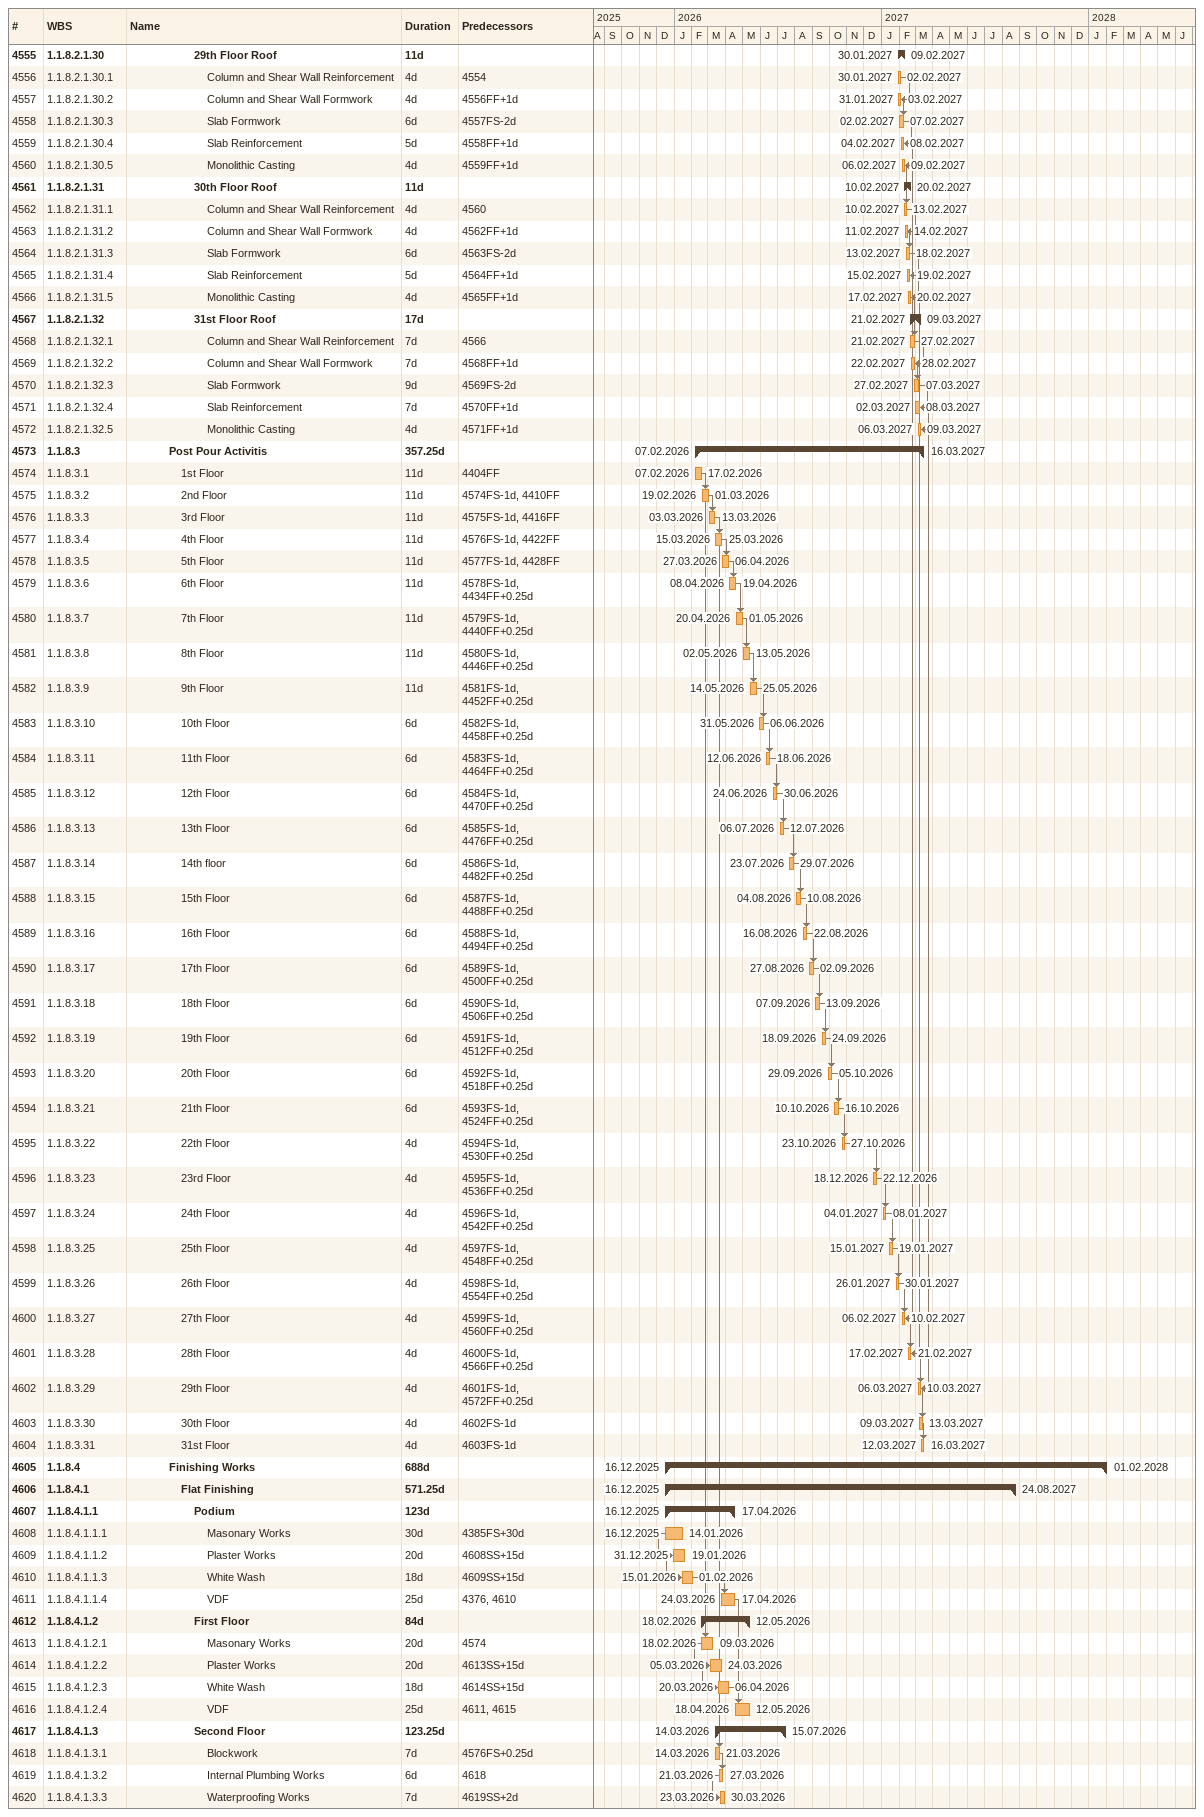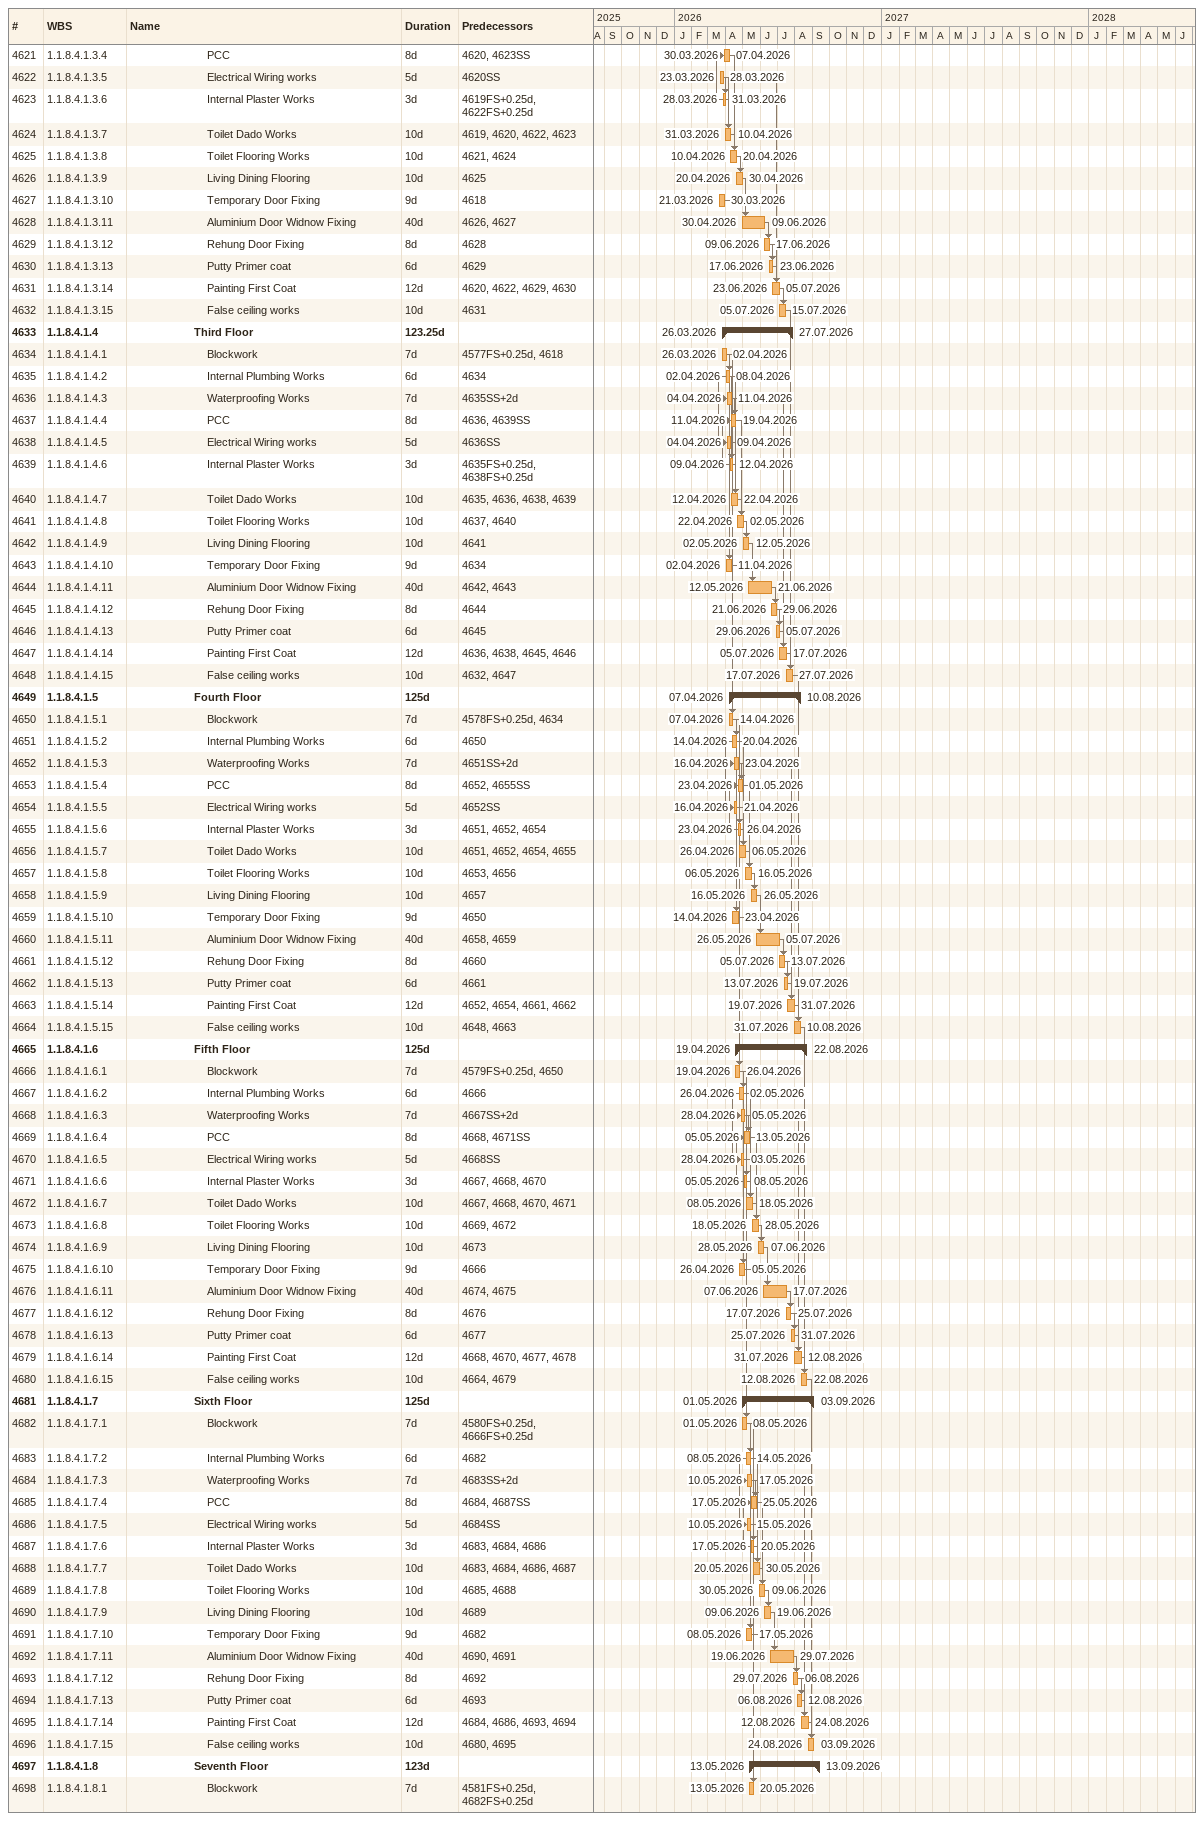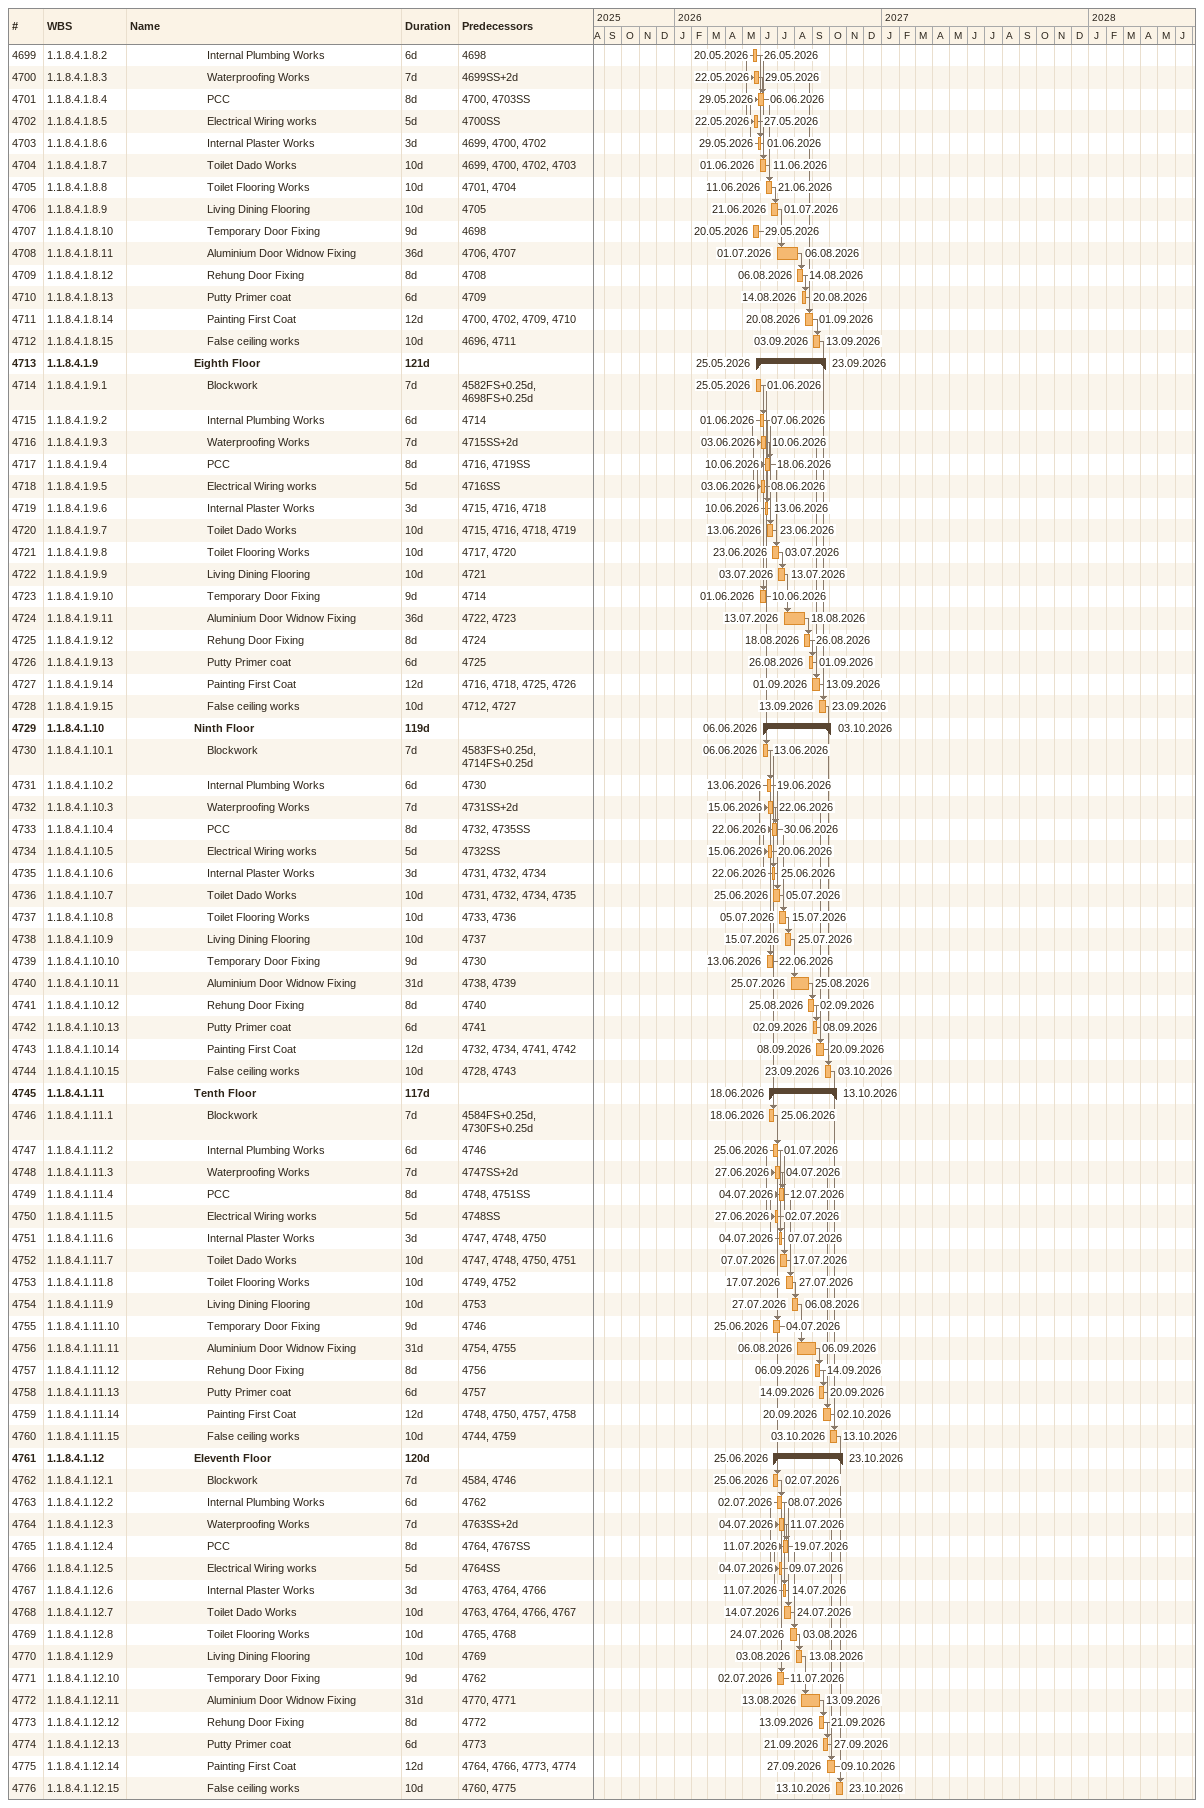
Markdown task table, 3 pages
| ID | WBS | Task | Duration | Start | Finish | Predecessors |
|---|---|---|---|---|---|---|
| 4555 | 1.1.8.2.1.30 | **29th Floor Roof** | 11d | 2027-01-30 | 2027-02-09 |  |
| 4556 | 1.1.8.2.1.30.1 | Column and Shear Wall Reinforcement | 4d | 2027-01-30 | 2027-02-02 | 4554 |
| 4557 | 1.1.8.2.1.30.2 | Column and Shear Wall Formwork | 4d | 2027-01-31 | 2027-02-03 | 4556FF+1d |
| 4558 | 1.1.8.2.1.30.3 | Slab Formwork | 6d | 2027-02-02 | 2027-02-07 | 4557FS-2d |
| 4559 | 1.1.8.2.1.30.4 | Slab Reinforcement | 5d | 2027-02-04 | 2027-02-08 | 4558FF+1d |
| 4560 | 1.1.8.2.1.30.5 | Monolithic Casting | 4d | 2027-02-06 | 2027-02-09 | 4559FF+1d |
| 4561 | 1.1.8.2.1.31 | **30th Floor Roof** | 11d | 2027-02-10 | 2027-02-20 |  |
| 4562 | 1.1.8.2.1.31.1 | Column and Shear Wall Reinforcement | 4d | 2027-02-10 | 2027-02-13 | 4560 |
| 4563 | 1.1.8.2.1.31.2 | Column and Shear Wall Formwork | 4d | 2027-02-11 | 2027-02-14 | 4562FF+1d |
| 4564 | 1.1.8.2.1.31.3 | Slab Formwork | 6d | 2027-02-13 | 2027-02-18 | 4563FS-2d |
| 4565 | 1.1.8.2.1.31.4 | Slab Reinforcement | 5d | 2027-02-15 | 2027-02-19 | 4564FF+1d |
| 4566 | 1.1.8.2.1.31.5 | Monolithic Casting | 4d | 2027-02-17 | 2027-02-20 | 4565FF+1d |
| 4567 | 1.1.8.2.1.32 | **31st Floor Roof** | 17d | 2027-02-21 | 2027-03-09 |  |
| 4568 | 1.1.8.2.1.32.1 | Column and Shear Wall Reinforcement | 7d | 2027-02-21 | 2027-02-27 | 4566 |
| 4569 | 1.1.8.2.1.32.2 | Column and Shear Wall Formwork | 7d | 2027-02-22 | 2027-02-28 | 4568FF+1d |
| 4570 | 1.1.8.2.1.32.3 | Slab Formwork | 9d | 2027-02-27 | 2027-03-07 | 4569FS-2d |
| 4571 | 1.1.8.2.1.32.4 | Slab Reinforcement | 7d | 2027-03-02 | 2027-03-08 | 4570FF+1d |
| 4572 | 1.1.8.2.1.32.5 | Monolithic Casting | 4d | 2027-03-06 | 2027-03-09 | 4571FF+1d |
| 4573 | 1.1.8.3 | **Post Pour Activitis** | 357.25d | 2026-02-07 | 2027-03-16 |  |
| 4574 | 1.1.8.3.1 | 1st Floor | 11d | 2026-02-07 | 2026-02-17 | 4404FF |
| 4575 | 1.1.8.3.2 | 2nd Floor | 11d | 2026-02-19 | 2026-03-01 | 4574FS-1d, 4410FF |
| 4576 | 1.1.8.3.3 | 3rd Floor | 11d | 2026-03-03 | 2026-03-13 | 4575FS-1d, 4416FF |
| 4577 | 1.1.8.3.4 | 4th Floor | 11d | 2026-03-15 | 2026-03-25 | 4576FS-1d, 4422FF |
| 4578 | 1.1.8.3.5 | 5th Floor | 11d | 2026-03-27 | 2026-04-06 | 4577FS-1d, 4428FF |
| 4579 | 1.1.8.3.6 | 6th Floor | 11d | 2026-04-08 | 2026-04-19 | 4578FS-1d, 4434FF+0.25d |
| 4580 | 1.1.8.3.7 | 7th Floor | 11d | 2026-04-20 | 2026-05-01 | 4579FS-1d, 4440FF+0.25d |
| 4581 | 1.1.8.3.8 | 8th Floor | 11d | 2026-05-02 | 2026-05-13 | 4580FS-1d, 4446FF+0.25d |
| 4582 | 1.1.8.3.9 | 9th Floor | 11d | 2026-05-14 | 2026-05-25 | 4581FS-1d, 4452FF+0.25d |
| 4583 | 1.1.8.3.10 | 10th Floor | 6d | 2026-05-31 | 2026-06-06 | 4582FS-1d, 4458FF+0.25d |
| 4584 | 1.1.8.3.11 | 11th Floor | 6d | 2026-06-12 | 2026-06-18 | 4583FS-1d, 4464FF+0.25d |
| 4585 | 1.1.8.3.12 | 12th Floor | 6d | 2026-06-24 | 2026-06-30 | 4584FS-1d, 4470FF+0.25d |
| 4586 | 1.1.8.3.13 | 13th Floor | 6d | 2026-07-06 | 2026-07-12 | 4585FS-1d, 4476FF+0.25d |
| 4587 | 1.1.8.3.14 | 14th floor | 6d | 2026-07-23 | 2026-07-29 | 4586FS-1d, 4482FF+0.25d |
| 4588 | 1.1.8.3.15 | 15th Floor | 6d | 2026-08-04 | 2026-08-10 | 4587FS-1d, 4488FF+0.25d |
| 4589 | 1.1.8.3.16 | 16th Floor | 6d | 2026-08-16 | 2026-08-22 | 4588FS-1d, 4494FF+0.25d |
| 4590 | 1.1.8.3.17 | 17th Floor | 6d | 2026-08-27 | 2026-09-02 | 4589FS-1d, 4500FF+0.25d |
| 4591 | 1.1.8.3.18 | 18th Floor | 6d | 2026-09-07 | 2026-09-13 | 4590FS-1d, 4506FF+0.25d |
| 4592 | 1.1.8.3.19 | 19th Floor | 6d | 2026-09-18 | 2026-09-24 | 4591FS-1d, 4512FF+0.25d |
| 4593 | 1.1.8.3.20 | 20th Floor | 6d | 2026-09-29 | 2026-10-05 | 4592FS-1d, 4518FF+0.25d |
| 4594 | 1.1.8.3.21 | 21th Floor | 6d | 2026-10-10 | 2026-10-16 | 4593FS-1d, 4524FF+0.25d |
| 4595 | 1.1.8.3.22 | 22th Floor | 4d | 2026-10-23 | 2026-10-27 | 4594FS-1d, 4530FF+0.25d |
| 4596 | 1.1.8.3.23 | 23rd Floor | 4d | 2026-12-18 | 2026-12-22 | 4595FS-1d, 4536FF+0.25d |
| 4597 | 1.1.8.3.24 | 24th Floor | 4d | 2027-01-04 | 2027-01-08 | 4596FS-1d, 4542FF+0.25d |
| 4598 | 1.1.8.3.25 | 25th Floor | 4d | 2027-01-15 | 2027-01-19 | 4597FS-1d, 4548FF+0.25d |
| 4599 | 1.1.8.3.26 | 26th Floor | 4d | 2027-01-26 | 2027-01-30 | 4598FS-1d, 4554FF+0.25d |
| 4600 | 1.1.8.3.27 | 27th Floor | 4d | 2027-02-06 | 2027-02-10 | 4599FS-1d, 4560FF+0.25d |
| 4601 | 1.1.8.3.28 | 28th Floor | 4d | 2027-02-17 | 2027-02-21 | 4600FS-1d, 4566FF+0.25d |
| 4602 | 1.1.8.3.29 | 29th Floor | 4d | 2027-03-06 | 2027-03-10 | 4601FS-1d, 4572FF+0.25d |
| 4603 | 1.1.8.3.30 | 30th Floor | 4d | 2027-03-09 | 2027-03-13 | 4602FS-1d |
| 4604 | 1.1.8.3.31 | 31st Floor | 4d | 2027-03-12 | 2027-03-16 | 4603FS-1d |
| 4605 | 1.1.8.4 | **Finishing Works** | 688d | 2025-12-16 | 2028-02-01 |  |
| 4606 | 1.1.8.4.1 | **Flat Finishing** | 571.25d | 2025-12-16 | 2027-08-24 |  |
| 4607 | 1.1.8.4.1.1 | **Podium** | 123d | 2025-12-16 | 2026-04-17 |  |
| 4608 | 1.1.8.4.1.1.1 | Masonary Works | 30d | 2025-12-16 | 2026-01-14 | 4385FS+30d |
| 4609 | 1.1.8.4.1.1.2 | Plaster Works | 20d | 2025-12-31 | 2026-01-19 | 4608SS+15d |
| 4610 | 1.1.8.4.1.1.3 | White Wash | 18d | 2026-01-15 | 2026-02-01 | 4609SS+15d |
| 4611 | 1.1.8.4.1.1.4 | VDF | 25d | 2026-03-24 | 2026-04-17 | 4376, 4610 |
| 4612 | 1.1.8.4.1.2 | **First Floor** | 84d | 2026-02-18 | 2026-05-12 |  |
| 4613 | 1.1.8.4.1.2.1 | Masonary Works | 20d | 2026-02-18 | 2026-03-09 | 4574 |
| 4614 | 1.1.8.4.1.2.2 | Plaster Works | 20d | 2026-03-05 | 2026-03-24 | 4613SS+15d |
| 4615 | 1.1.8.4.1.2.3 | White Wash | 18d | 2026-03-20 | 2026-04-06 | 4614SS+15d |
| 4616 | 1.1.8.4.1.2.4 | VDF | 25d | 2026-04-18 | 2026-05-12 | 4611, 4615 |
| 4617 | 1.1.8.4.1.3 | **Second Floor** | 123.25d | 2026-03-14 | 2026-07-15 |  |
| 4618 | 1.1.8.4.1.3.1 | Blockwork | 7d | 2026-03-14 | 2026-03-21 | 4576FS+0.25d |
| 4619 | 1.1.8.4.1.3.2 | Internal Plumbing Works | 6d | 2026-03-21 | 2026-03-27 | 4618 |
| 4620 | 1.1.8.4.1.3.3 | Waterproofing Works | 7d | 2026-03-23 | 2026-03-30 | 4619SS+2d |
| 4621 | 1.1.8.4.1.3.4 | PCC | 8d | 2026-03-30 | 2026-04-07 | 4620, 4623SS |
| 4622 | 1.1.8.4.1.3.5 | Electrical Wiring works | 5d | 2026-03-23 | 2026-03-28 | 4620SS |
| 4623 | 1.1.8.4.1.3.6 | Internal Plaster Works | 3d | 2026-03-28 | 2026-03-31 | 4619FS+0.25d, 4622FS+0.25d |
| 4624 | 1.1.8.4.1.3.7 | Toilet Dado Works | 10d | 2026-03-31 | 2026-04-10 | 4619, 4620, 4622, 4623 |
| 4625 | 1.1.8.4.1.3.8 | Toilet Flooring Works | 10d | 2026-04-10 | 2026-04-20 | 4621, 4624 |
| 4626 | 1.1.8.4.1.3.9 | Living Dining Flooring | 10d | 2026-04-20 | 2026-04-30 | 4625 |
| 4627 | 1.1.8.4.1.3.10 | Temporary Door Fixing | 9d | 2026-03-21 | 2026-03-30 | 4618 |
| 4628 | 1.1.8.4.1.3.11 | Aluminium Door Widnow Fixing | 40d | 2026-04-30 | 2026-06-09 | 4626, 4627 |
| 4629 | 1.1.8.4.1.3.12 | Rehung Door Fixing | 8d | 2026-06-09 | 2026-06-17 | 4628 |
| 4630 | 1.1.8.4.1.3.13 | Putty Primer coat | 6d | 2026-06-17 | 2026-06-23 | 4629 |
| 4631 | 1.1.8.4.1.3.14 | Painting First Coat | 12d | 2026-06-23 | 2026-07-05 | 4620, 4622, 4629, 4630 |
| 4632 | 1.1.8.4.1.3.15 | False ceiling works | 10d | 2026-07-05 | 2026-07-15 | 4631 |
| 4633 | 1.1.8.4.1.4 | **Third Floor** | 123.25d | 2026-03-26 | 2026-07-27 |  |
| 4634 | 1.1.8.4.1.4.1 | Blockwork | 7d | 2026-03-26 | 2026-04-02 | 4577FS+0.25d, 4618 |
| 4635 | 1.1.8.4.1.4.2 | Internal Plumbing Works | 6d | 2026-04-02 | 2026-04-08 | 4634 |
| 4636 | 1.1.8.4.1.4.3 | Waterproofing Works | 7d | 2026-04-04 | 2026-04-11 | 4635SS+2d |
| 4637 | 1.1.8.4.1.4.4 | PCC | 8d | 2026-04-11 | 2026-04-19 | 4636, 4639SS |
| 4638 | 1.1.8.4.1.4.5 | Electrical Wiring works | 5d | 2026-04-04 | 2026-04-09 | 4636SS |
| 4639 | 1.1.8.4.1.4.6 | Internal Plaster Works | 3d | 2026-04-09 | 2026-04-12 | 4635FS+0.25d, 4638FS+0.25d |
| 4640 | 1.1.8.4.1.4.7 | Toilet Dado Works | 10d | 2026-04-12 | 2026-04-22 | 4635, 4636, 4638, 4639 |
| 4641 | 1.1.8.4.1.4.8 | Toilet Flooring Works | 10d | 2026-04-22 | 2026-05-02 | 4637, 4640 |
| 4642 | 1.1.8.4.1.4.9 | Living Dining Flooring | 10d | 2026-05-02 | 2026-05-12 | 4641 |
| 4643 | 1.1.8.4.1.4.10 | Temporary Door Fixing | 9d | 2026-04-02 | 2026-04-11 | 4634 |
| 4644 | 1.1.8.4.1.4.11 | Aluminium Door Widnow Fixing | 40d | 2026-05-12 | 2026-06-21 | 4642, 4643 |
| 4645 | 1.1.8.4.1.4.12 | Rehung Door Fixing | 8d | 2026-06-21 | 2026-06-29 | 4644 |
| 4646 | 1.1.8.4.1.4.13 | Putty Primer coat | 6d | 2026-06-29 | 2026-07-05 | 4645 |
| 4647 | 1.1.8.4.1.4.14 | Painting First Coat | 12d | 2026-07-05 | 2026-07-17 | 4636, 4638, 4645, 4646 |
| 4648 | 1.1.8.4.1.4.15 | False ceiling works | 10d | 2026-07-17 | 2026-07-27 | 4632, 4647 |
| 4649 | 1.1.8.4.1.5 | **Fourth Floor** | 125d | 2026-04-07 | 2026-08-10 |  |
| 4650 | 1.1.8.4.1.5.1 | Blockwork | 7d | 2026-04-07 | 2026-04-14 | 4578FS+0.25d, 4634 |
| 4651 | 1.1.8.4.1.5.2 | Internal Plumbing Works | 6d | 2026-04-14 | 2026-04-20 | 4650 |
| 4652 | 1.1.8.4.1.5.3 | Waterproofing Works | 7d | 2026-04-16 | 2026-04-23 | 4651SS+2d |
| 4653 | 1.1.8.4.1.5.4 | PCC | 8d | 2026-04-23 | 2026-05-01 | 4652, 4655SS |
| 4654 | 1.1.8.4.1.5.5 | Electrical Wiring works | 5d | 2026-04-16 | 2026-04-21 | 4652SS |
| 4655 | 1.1.8.4.1.5.6 | Internal Plaster Works | 3d | 2026-04-23 | 2026-04-26 | 4651, 4652, 4654 |
| 4656 | 1.1.8.4.1.5.7 | Toilet Dado Works | 10d | 2026-04-26 | 2026-05-06 | 4651, 4652, 4654, 4655 |
| 4657 | 1.1.8.4.1.5.8 | Toilet Flooring Works | 10d | 2026-05-06 | 2026-05-16 | 4653, 4656 |
| 4658 | 1.1.8.4.1.5.9 | Living Dining Flooring | 10d | 2026-05-16 | 2026-05-26 | 4657 |
| 4659 | 1.1.8.4.1.5.10 | Temporary Door Fixing | 9d | 2026-04-14 | 2026-04-23 | 4650 |
| 4660 | 1.1.8.4.1.5.11 | Aluminium Door Widnow Fixing | 40d | 2026-05-26 | 2026-07-05 | 4658, 4659 |
| 4661 | 1.1.8.4.1.5.12 | Rehung Door Fixing | 8d | 2026-07-05 | 2026-07-13 | 4660 |
| 4662 | 1.1.8.4.1.5.13 | Putty Primer coat | 6d | 2026-07-13 | 2026-07-19 | 4661 |
| 4663 | 1.1.8.4.1.5.14 | Painting First Coat | 12d | 2026-07-19 | 2026-07-31 | 4652, 4654, 4661, 4662 |
| 4664 | 1.1.8.4.1.5.15 | False ceiling works | 10d | 2026-07-31 | 2026-08-10 | 4648, 4663 |
| 4665 | 1.1.8.4.1.6 | **Fifth Floor** | 125d | 2026-04-19 | 2026-08-22 |  |
| 4666 | 1.1.8.4.1.6.1 | Blockwork | 7d | 2026-04-19 | 2026-04-26 | 4579FS+0.25d, 4650 |
| 4667 | 1.1.8.4.1.6.2 | Internal Plumbing Works | 6d | 2026-04-26 | 2026-05-02 | 4666 |
| 4668 | 1.1.8.4.1.6.3 | Waterproofing Works | 7d | 2026-04-28 | 2026-05-05 | 4667SS+2d |
| 4669 | 1.1.8.4.1.6.4 | PCC | 8d | 2026-05-05 | 2026-05-13 | 4668, 4671SS |
| 4670 | 1.1.8.4.1.6.5 | Electrical Wiring works | 5d | 2026-04-28 | 2026-05-03 | 4668SS |
| 4671 | 1.1.8.4.1.6.6 | Internal Plaster Works | 3d | 2026-05-05 | 2026-05-08 | 4667, 4668, 4670 |
| 4672 | 1.1.8.4.1.6.7 | Toilet Dado Works | 10d | 2026-05-08 | 2026-05-18 | 4667, 4668, 4670, 4671 |
| 4673 | 1.1.8.4.1.6.8 | Toilet Flooring Works | 10d | 2026-05-18 | 2026-05-28 | 4669, 4672 |
| 4674 | 1.1.8.4.1.6.9 | Living Dining Flooring | 10d | 2026-05-28 | 2026-06-07 | 4673 |
| 4675 | 1.1.8.4.1.6.10 | Temporary Door Fixing | 9d | 2026-04-26 | 2026-05-05 | 4666 |
| 4676 | 1.1.8.4.1.6.11 | Aluminium Door Widnow Fixing | 40d | 2026-06-07 | 2026-07-17 | 4674, 4675 |
| 4677 | 1.1.8.4.1.6.12 | Rehung Door Fixing | 8d | 2026-07-17 | 2026-07-25 | 4676 |
| 4678 | 1.1.8.4.1.6.13 | Putty Primer coat | 6d | 2026-07-25 | 2026-07-31 | 4677 |
| 4679 | 1.1.8.4.1.6.14 | Painting First Coat | 12d | 2026-07-31 | 2026-08-12 | 4668, 4670, 4677, 4678 |
| 4680 | 1.1.8.4.1.6.15 | False ceiling works | 10d | 2026-08-12 | 2026-08-22 | 4664, 4679 |
| 4681 | 1.1.8.4.1.7 | **Sixth Floor** | 125d | 2026-05-01 | 2026-09-03 |  |
| 4682 | 1.1.8.4.1.7.1 | Blockwork | 7d | 2026-05-01 | 2026-05-08 | 4580FS+0.25d, 4666FS+0.25d |
| 4683 | 1.1.8.4.1.7.2 | Internal Plumbing Works | 6d | 2026-05-08 | 2026-05-14 | 4682 |
| 4684 | 1.1.8.4.1.7.3 | Waterproofing Works | 7d | 2026-05-10 | 2026-05-17 | 4683SS+2d |
| 4685 | 1.1.8.4.1.7.4 | PCC | 8d | 2026-05-17 | 2026-05-25 | 4684, 4687SS |
| 4686 | 1.1.8.4.1.7.5 | Electrical Wiring works | 5d | 2026-05-10 | 2026-05-15 | 4684SS |
| 4687 | 1.1.8.4.1.7.6 | Internal Plaster Works | 3d | 2026-05-17 | 2026-05-20 | 4683, 4684, 4686 |
| 4688 | 1.1.8.4.1.7.7 | Toilet Dado Works | 10d | 2026-05-20 | 2026-05-30 | 4683, 4684, 4686, 4687 |
| 4689 | 1.1.8.4.1.7.8 | Toilet Flooring Works | 10d | 2026-05-30 | 2026-06-09 | 4685, 4688 |
| 4690 | 1.1.8.4.1.7.9 | Living Dining Flooring | 10d | 2026-06-09 | 2026-06-19 | 4689 |
| 4691 | 1.1.8.4.1.7.10 | Temporary Door Fixing | 9d | 2026-05-08 | 2026-05-17 | 4682 |
| 4692 | 1.1.8.4.1.7.11 | Aluminium Door Widnow Fixing | 40d | 2026-06-19 | 2026-07-29 | 4690, 4691 |
| 4693 | 1.1.8.4.1.7.12 | Rehung Door Fixing | 8d | 2026-07-29 | 2026-08-06 | 4692 |
| 4694 | 1.1.8.4.1.7.13 | Putty Primer coat | 6d | 2026-08-06 | 2026-08-12 | 4693 |
| 4695 | 1.1.8.4.1.7.14 | Painting First Coat | 12d | 2026-08-12 | 2026-08-24 | 4684, 4686, 4693, 4694 |
| 4696 | 1.1.8.4.1.7.15 | False ceiling works | 10d | 2026-08-24 | 2026-09-03 | 4680, 4695 |
| 4697 | 1.1.8.4.1.8 | **Seventh Floor** | 123d | 2026-05-13 | 2026-09-13 |  |
| 4698 | 1.1.8.4.1.8.1 | Blockwork | 7d | 2026-05-13 | 2026-05-20 | 4581FS+0.25d, 4682FS+0.25d |
| 4699 | 1.1.8.4.1.8.2 | Internal Plumbing Works | 6d | 2026-05-20 | 2026-05-26 | 4698 |
| 4700 | 1.1.8.4.1.8.3 | Waterproofing Works | 7d | 2026-05-22 | 2026-05-29 | 4699SS+2d |
| 4701 | 1.1.8.4.1.8.4 | PCC | 8d | 2026-05-29 | 2026-06-06 | 4700, 4703SS |
| 4702 | 1.1.8.4.1.8.5 | Electrical Wiring works | 5d | 2026-05-22 | 2026-05-27 | 4700SS |
| 4703 | 1.1.8.4.1.8.6 | Internal Plaster Works | 3d | 2026-05-29 | 2026-06-01 | 4699, 4700, 4702 |
| 4704 | 1.1.8.4.1.8.7 | Toilet Dado Works | 10d | 2026-06-01 | 2026-06-11 | 4699, 4700, 4702, 4703 |
| 4705 | 1.1.8.4.1.8.8 | Toilet Flooring Works | 10d | 2026-06-11 | 2026-06-21 | 4701, 4704 |
| 4706 | 1.1.8.4.1.8.9 | Living Dining Flooring | 10d | 2026-06-21 | 2026-07-01 | 4705 |
| 4707 | 1.1.8.4.1.8.10 | Temporary Door Fixing | 9d | 2026-05-20 | 2026-05-29 | 4698 |
| 4708 | 1.1.8.4.1.8.11 | Aluminium Door Widnow Fixing | 36d | 2026-07-01 | 2026-08-06 | 4706, 4707 |
| 4709 | 1.1.8.4.1.8.12 | Rehung Door Fixing | 8d | 2026-08-06 | 2026-08-14 | 4708 |
| 4710 | 1.1.8.4.1.8.13 | Putty Primer coat | 6d | 2026-08-14 | 2026-08-20 | 4709 |
| 4711 | 1.1.8.4.1.8.14 | Painting First Coat | 12d | 2026-08-20 | 2026-09-01 | 4700, 4702, 4709, 4710 |
| 4712 | 1.1.8.4.1.8.15 | False ceiling works | 10d | 2026-09-03 | 2026-09-13 | 4696, 4711 |
| 4713 | 1.1.8.4.1.9 | **Eighth Floor** | 121d | 2026-05-25 | 2026-09-23 |  |
| 4714 | 1.1.8.4.1.9.1 | Blockwork | 7d | 2026-05-25 | 2026-06-01 | 4582FS+0.25d, 4698FS+0.25d |
| 4715 | 1.1.8.4.1.9.2 | Internal Plumbing Works | 6d | 2026-06-01 | 2026-06-07 | 4714 |
| 4716 | 1.1.8.4.1.9.3 | Waterproofing Works | 7d | 2026-06-03 | 2026-06-10 | 4715SS+2d |
| 4717 | 1.1.8.4.1.9.4 | PCC | 8d | 2026-06-10 | 2026-06-18 | 4716, 4719SS |
| 4718 | 1.1.8.4.1.9.5 | Electrical Wiring works | 5d | 2026-06-03 | 2026-06-08 | 4716SS |
| 4719 | 1.1.8.4.1.9.6 | Internal Plaster Works | 3d | 2026-06-10 | 2026-06-13 | 4715, 4716, 4718 |
| 4720 | 1.1.8.4.1.9.7 | Toilet Dado Works | 10d | 2026-06-13 | 2026-06-23 | 4715, 4716, 4718, 4719 |
| 4721 | 1.1.8.4.1.9.8 | Toilet Flooring Works | 10d | 2026-06-23 | 2026-07-03 | 4717, 4720 |
| 4722 | 1.1.8.4.1.9.9 | Living Dining Flooring | 10d | 2026-07-03 | 2026-07-13 | 4721 |
| 4723 | 1.1.8.4.1.9.10 | Temporary Door Fixing | 9d | 2026-06-01 | 2026-06-10 | 4714 |
| 4724 | 1.1.8.4.1.9.11 | Aluminium Door Widnow Fixing | 36d | 2026-07-13 | 2026-08-18 | 4722, 4723 |
| 4725 | 1.1.8.4.1.9.12 | Rehung Door Fixing | 8d | 2026-08-18 | 2026-08-26 | 4724 |
| 4726 | 1.1.8.4.1.9.13 | Putty Primer coat | 6d | 2026-08-26 | 2026-09-01 | 4725 |
| 4727 | 1.1.8.4.1.9.14 | Painting First Coat | 12d | 2026-09-01 | 2026-09-13 | 4716, 4718, 4725, 4726 |
| 4728 | 1.1.8.4.1.9.15 | False ceiling works | 10d | 2026-09-13 | 2026-09-23 | 4712, 4727 |
| 4729 | 1.1.8.4.1.10 | **Ninth Floor** | 119d | 2026-06-06 | 2026-10-03 |  |
| 4730 | 1.1.8.4.1.10.1 | Blockwork | 7d | 2026-06-06 | 2026-06-13 | 4583FS+0.25d, 4714FS+0.25d |
| 4731 | 1.1.8.4.1.10.2 | Internal Plumbing Works | 6d | 2026-06-13 | 2026-06-19 | 4730 |
| 4732 | 1.1.8.4.1.10.3 | Waterproofing Works | 7d | 2026-06-15 | 2026-06-22 | 4731SS+2d |
| 4733 | 1.1.8.4.1.10.4 | PCC | 8d | 2026-06-22 | 2026-06-30 | 4732, 4735SS |
| 4734 | 1.1.8.4.1.10.5 | Electrical Wiring works | 5d | 2026-06-15 | 2026-06-20 | 4732SS |
| 4735 | 1.1.8.4.1.10.6 | Internal Plaster Works | 3d | 2026-06-22 | 2026-06-25 | 4731, 4732, 4734 |
| 4736 | 1.1.8.4.1.10.7 | Toilet Dado Works | 10d | 2026-06-25 | 2026-07-05 | 4731, 4732, 4734, 4735 |
| 4737 | 1.1.8.4.1.10.8 | Toilet Flooring Works | 10d | 2026-07-05 | 2026-07-15 | 4733, 4736 |
| 4738 | 1.1.8.4.1.10.9 | Living Dining Flooring | 10d | 2026-07-15 | 2026-07-25 | 4737 |
| 4739 | 1.1.8.4.1.10.10 | Temporary Door Fixing | 9d | 2026-06-13 | 2026-06-22 | 4730 |
| 4740 | 1.1.8.4.1.10.11 | Aluminium Door Widnow Fixing | 31d | 2026-07-25 | 2026-08-25 | 4738, 4739 |
| 4741 | 1.1.8.4.1.10.12 | Rehung Door Fixing | 8d | 2026-08-25 | 2026-09-02 | 4740 |
| 4742 | 1.1.8.4.1.10.13 | Putty Primer coat | 6d | 2026-09-02 | 2026-09-08 | 4741 |
| 4743 | 1.1.8.4.1.10.14 | Painting First Coat | 12d | 2026-09-08 | 2026-09-20 | 4732, 4734, 4741, 4742 |
| 4744 | 1.1.8.4.1.10.15 | False ceiling works | 10d | 2026-09-23 | 2026-10-03 | 4728, 4743 |
| 4745 | 1.1.8.4.1.11 | **Tenth Floor** | 117d | 2026-06-18 | 2026-10-13 |  |
| 4746 | 1.1.8.4.1.11.1 | Blockwork | 7d | 2026-06-18 | 2026-06-25 | 4584FS+0.25d, 4730FS+0.25d |
| 4747 | 1.1.8.4.1.11.2 | Internal Plumbing Works | 6d | 2026-06-25 | 2026-07-01 | 4746 |
| 4748 | 1.1.8.4.1.11.3 | Waterproofing Works | 7d | 2026-06-27 | 2026-07-04 | 4747SS+2d |
| 4749 | 1.1.8.4.1.11.4 | PCC | 8d | 2026-07-04 | 2026-07-12 | 4748, 4751SS |
| 4750 | 1.1.8.4.1.11.5 | Electrical Wiring works | 5d | 2026-06-27 | 2026-07-02 | 4748SS |
| 4751 | 1.1.8.4.1.11.6 | Internal Plaster Works | 3d | 2026-07-04 | 2026-07-07 | 4747, 4748, 4750 |
| 4752 | 1.1.8.4.1.11.7 | Toilet Dado Works | 10d | 2026-07-07 | 2026-07-17 | 4747, 4748, 4750, 4751 |
| 4753 | 1.1.8.4.1.11.8 | Toilet Flooring Works | 10d | 2026-07-17 | 2026-07-27 | 4749, 4752 |
| 4754 | 1.1.8.4.1.11.9 | Living Dining Flooring | 10d | 2026-07-27 | 2026-08-06 | 4753 |
| 4755 | 1.1.8.4.1.11.10 | Temporary Door Fixing | 9d | 2026-06-25 | 2026-07-04 | 4746 |
| 4756 | 1.1.8.4.1.11.11 | Aluminium Door Widnow Fixing | 31d | 2026-08-06 | 2026-09-06 | 4754, 4755 |
| 4757 | 1.1.8.4.1.11.12 | Rehung Door Fixing | 8d | 2026-09-06 | 2026-09-14 | 4756 |
| 4758 | 1.1.8.4.1.11.13 | Putty Primer coat | 6d | 2026-09-14 | 2026-09-20 | 4757 |
| 4759 | 1.1.8.4.1.11.14 | Painting First Coat | 12d | 2026-09-20 | 2026-10-02 | 4748, 4750, 4757, 4758 |
| 4760 | 1.1.8.4.1.11.15 | False ceiling works | 10d | 2026-10-03 | 2026-10-13 | 4744, 4759 |
| 4761 | 1.1.8.4.1.12 | **Eleventh Floor** | 120d | 2026-06-25 | 2026-10-23 |  |
| 4762 | 1.1.8.4.1.12.1 | Blockwork | 7d | 2026-06-25 | 2026-07-02 | 4584, 4746 |
| 4763 | 1.1.8.4.1.12.2 | Internal Plumbing Works | 6d | 2026-07-02 | 2026-07-08 | 4762 |
| 4764 | 1.1.8.4.1.12.3 | Waterproofing Works | 7d | 2026-07-04 | 2026-07-11 | 4763SS+2d |
| 4765 | 1.1.8.4.1.12.4 | PCC | 8d | 2026-07-11 | 2026-07-19 | 4764, 4767SS |
| 4766 | 1.1.8.4.1.12.5 | Electrical Wiring works | 5d | 2026-07-04 | 2026-07-09 | 4764SS |
| 4767 | 1.1.8.4.1.12.6 | Internal Plaster Works | 3d | 2026-07-11 | 2026-07-14 | 4763, 4764, 4766 |
| 4768 | 1.1.8.4.1.12.7 | Toilet Dado Works | 10d | 2026-07-14 | 2026-07-24 | 4763, 4764, 4766, 4767 |
| 4769 | 1.1.8.4.1.12.8 | Toilet Flooring Works | 10d | 2026-07-24 | 2026-08-03 | 4765, 4768 |
| 4770 | 1.1.8.4.1.12.9 | Living Dining Flooring | 10d | 2026-08-03 | 2026-08-13 | 4769 |
| 4771 | 1.1.8.4.1.12.10 | Temporary Door Fixing | 9d | 2026-07-02 | 2026-07-11 | 4762 |
| 4772 | 1.1.8.4.1.12.11 | Aluminium Door Widnow Fixing | 31d | 2026-08-13 | 2026-09-13 | 4770, 4771 |
| 4773 | 1.1.8.4.1.12.12 | Rehung Door Fixing | 8d | 2026-09-13 | 2026-09-21 | 4772 |
| 4774 | 1.1.8.4.1.12.13 | Putty Primer coat | 6d | 2026-09-21 | 2026-09-27 | 4773 |
| 4775 | 1.1.8.4.1.12.14 | Painting First Coat | 12d | 2026-09-27 | 2026-10-09 | 4764, 4766, 4773, 4774 |
| 4776 | 1.1.8.4.1.12.15 | False ceiling works | 10d | 2026-10-13 | 2026-10-23 | 4760, 4775 |
